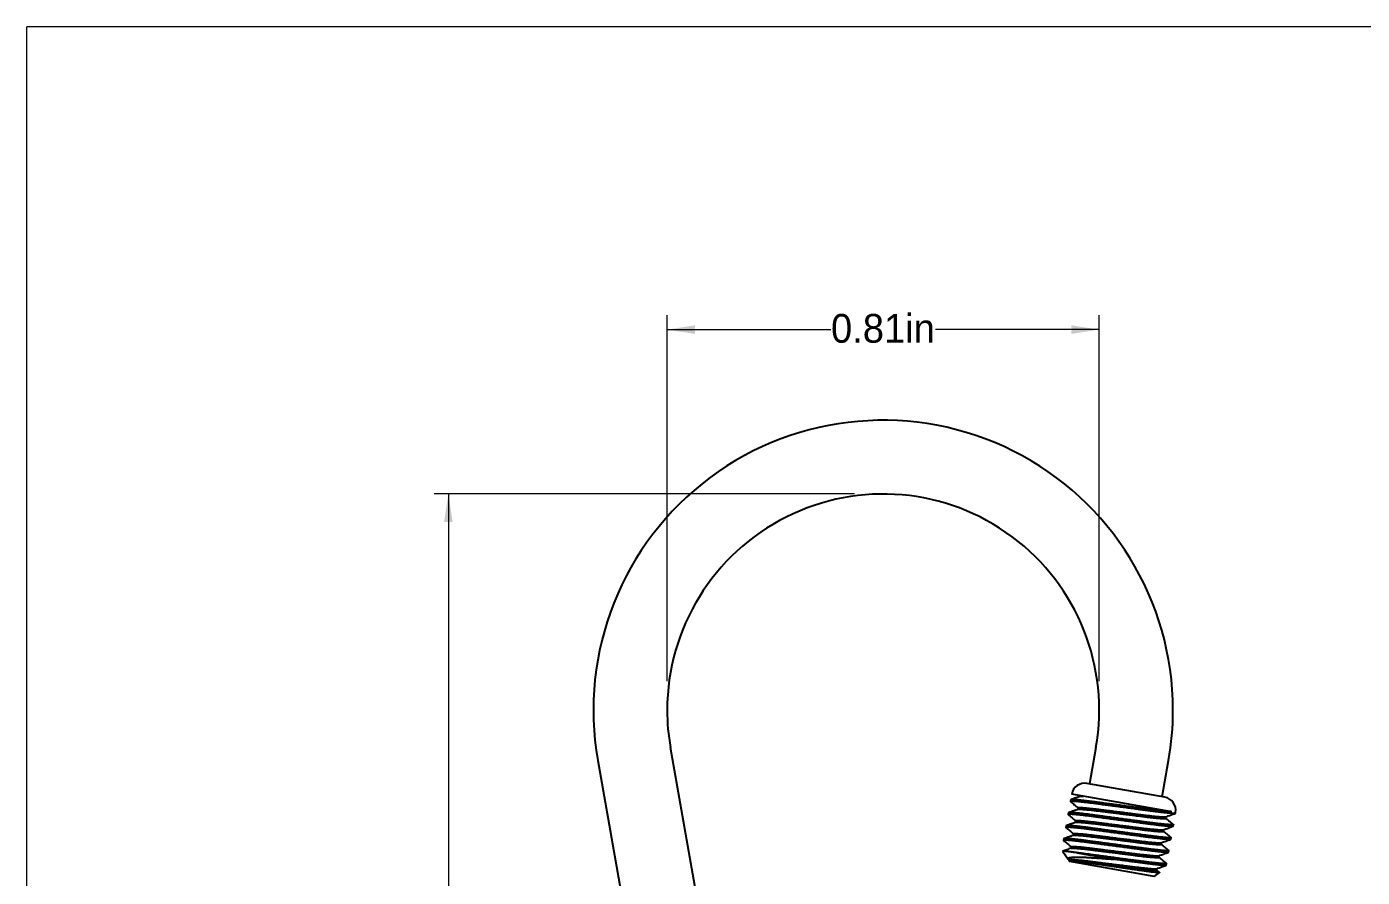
# Model space of a CAD drawing. Header units: inches. Extents: x 0.11 to 4.62, y 0.11 to 3.55.
# Drawn here: x 0.108 to 2.602, y 1.96 to 3.548 of the extents above; entities that cross this region are included whole.
import ezdxf

# ---------------------------------------------------------------- set-up
doc = ezdxf.new("R2010")
doc.units = ezdxf.units.IN
doc.header["$LTSCALE"] = 0.43009
doc.header["$MEASUREMENT"] = 0
doc.linetypes.add('SLD-Solid', pattern=[0])
doc.styles.add('SLDTEXTSTYLE0', font='ARIAL.TTF', dxfattribs={"width": 0.948})
doc.dimstyles.new('SLDDIMSTYLE0', dxfattribs={"dimtxt": 0.052186, "dimasz": 0.052186, "dimexe": 0, "dimexo": 0.0625, "dimgap": 0.013047, "dimtad": 0, "dimtih": 1, "dimtoh": 1, "dimrnd": 1e-09, "dimdsep": 46, "dimtxsty": 'SLDTEXTSTYLE0', "dimsah": 1, "dimcen": 0.09, "dimadec": 0, "dimazin": 2, "dimtfac": 1, "dimtofl": 0, "dimtmove": 0, "dimatfit": 3, "dimfxl": 1, "dimfrac": 2, "dimtolj": 1, "dimtzin": 12, "dimarcsym": 0})
doc.dimstyles.new('SLDDIMSTYLE1', dxfattribs={"dimtxt": 0.052186, "dimasz": 0.052186, "dimexe": 0, "dimexo": 0.0625, "dimgap": 0.013047, "dimtad": 0, "dimtih": 1, "dimtoh": 1, "dimrnd": 1e-09, "dimzin": 12, "dimdsep": 46, "dimtxsty": 'SLDTEXTSTYLE0', "dimsah": 1, "dimcen": 0.09, "dimadec": 0, "dimazin": 3, "dimtfac": 1, "dimtofl": 0, "dimtmove": 0, "dimatfit": 3, "dimfxl": 1, "dimfrac": 2, "dimtolj": 1, "dimtzin": 12, "dimarcsym": 0})

# ---------------------------------------------------------------- blocks, each defined once
blk = doc.blocks.new('_D_1')
at = {"color": 7, "linetype": 'SLD-Solid', "lineweight": 18}
for p, q in [((1.6535, 2.6755), (0.8683, 2.6755)), ((0.8951, 2.6755), (0.8951, 1.82)), ((0.8951, 0.8841), (0.8951, 1.7399)), ((1.6535, 0.8841), (0.8683, 0.8841))]:
    blk.add_line(p, q, dxfattribs=at)
for points in [[(0.8951, 2.6755), (0.8871, 2.6233), (0.9032, 2.6233)], [(0.8951, 0.8841), (0.9032, 0.9363), (0.8871, 0.9363)]]:
    blk.add_solid(points, dxfattribs=at)
at = {"color": 7, "linetype": 'SLD-Solid', "lineweight": 18, "insert": (0.7976, 1.8092), "char_height": 0.05376, "attachment_point": 1, "style": 'SLDTEXTSTYLE0'}
blk.add_mtext('1.79in', dxfattribs=at)
blk = doc.blocks.new('_D_3')
at = {"color": 7, "linetype": 'SLD-Solid', "lineweight": 18}
for p, q in [((1.3038, 2.3257), (1.3038, 3.0094)), ((2.1108, 2.3257), (2.1108, 3.0094)), ((1.3038, 2.9825), (1.6098, 2.9825)), ((2.1108, 2.9825), (1.805, 2.9825))]:
    blk.add_line(p, q, dxfattribs=at)
for points in [[(1.3038, 2.9825), (1.3559, 2.9745), (1.3559, 2.9906)], [(2.1108, 2.9825), (2.0587, 2.9906), (2.0587, 2.9745)]]:
    blk.add_solid(points, dxfattribs=at)
at = {"color": 7, "linetype": 'SLD-Solid', "lineweight": 18, "insert": (1.6098, 3.0118), "char_height": 0.05376, "attachment_point": 1, "style": 'SLDTEXTSTYLE0'}
blk.add_mtext('0.81in', dxfattribs=at)

msp = doc.modelspace()

# ---------------------------------------------------------------- linework, layer by layer
at = {"color": 7, "linetype": 'SLD-Solid', "lineweight": 18}
for p in [(0.1075, 0.1075), (4.6235, 3.5482)]:
    msp.add_line(p, (0.1075, 3.5482), dxfattribs=at)
at = {"color": 7, "linetype": 'SLD-Solid', "lineweight": 25}
for p, q in [((1.5134, 1.0468), (1.3099, 2.2019)), ((2.1047, 2.2019), (2.0928, 2.1341)), ((1.1742, 2.178), (1.3777, 1.0229)), ((2.2285, 2.1101), (2.2404, 2.178)), ((2.2333, 2.1093), (2.0879, 2.1349)), ((2.0575, 2.1043), (2.057, 2.1012)), ((2.2464, 2.082), (2.0594, 2.1149)), ((2.0752, 2.1122), (2.0749, 2.1107)), ((2.0533, 2.08), (2.0527, 2.077)), ((2.0711, 2.0894), (2.0706, 2.0865)), ((2.2351, 2.0699), (2.2356, 2.0727)), ((2.253, 2.0792), (2.2533, 2.0808)), ((2.049, 2.0558), (2.0485, 2.0528)), ((2.0669, 2.0651), (2.0664, 2.0623)), ((2.2309, 2.0456), (2.2314, 2.0485)), ((2.2487, 2.055), (2.2493, 2.058)), ((2.0447, 2.0316), (2.0442, 2.0285)), ((2.0626, 2.0409), (2.0621, 2.038)), ((2.2266, 2.0214), (2.2271, 2.0243)), ((2.2445, 2.0307), (2.245, 2.0338)), ((2.0426, 2.0081), (2.0528, 1.9935)), ((2.0583, 2.0167), (2.0578, 2.0138)), ((2.0688, 2.0055), (2.1379, 1.9933)), ((2.2223, 1.9972), (2.2228, 2)), ((2.2402, 2.0065), (2.2407, 2.0095)), ((2.0537, 1.9926), (2.054, 1.9923)), ((2.0541, 1.9924), (2.054, 1.9919)), ((2.054, 1.9918), (2.056, 1.989)), ((2.2135, 1.9612), (2.056, 1.989)), ((2.218, 1.9729), (2.2186, 1.9758)), ((2.2235, 1.9685), (2.2181, 1.9731)), ((2.2359, 1.9823), (2.2365, 1.9853)), ((2.2135, 1.9612), (2.2235, 1.9683))]:
    msp.add_line(p, q, dxfattribs=at)
for centre, radius, start, end in [((1.7073, 2.2719), 0.5413, 0, 189.9945), ((1.7073, 2.2719), 0.4035, 350.0055, 180), ((1.7073, 2.2719), 0.4035, 180, 189.9945), ((1.7073, 2.2719), 0.5413, 350.0055, 0), ((2.0837, 2.1107), 0.0246, 80.0055, 170.0055), ((2.229, 2.0851), 0.0246, 350.0055, 80.0055)]:
    msp.add_arc(centre, radius, start, end, dxfattribs=at)
for points, knots in [([(2.253, 2.0792), (2.253, 2.0792), (2.253, 2.0791), (2.2527, 2.0789), (2.252, 2.0788), (2.2511, 2.0788), (2.2498, 2.0788), (2.2482, 2.0788), (2.2462, 2.0789), (2.2439, 2.0791), (2.2413, 2.0793), (2.2384, 2.0796), (2.2353, 2.0799), (2.2319, 2.0802), (2.2282, 2.0806), (2.2243, 2.0811), (2.2202, 2.0816), (2.2158, 2.0821), (2.2113, 2.0827), (2.2068, 2.0833), (2.2021, 2.0839), (2.1973, 2.0846), (2.1923, 2.0852), (2.1871, 2.0859), (2.1817, 2.0867), (2.1761, 2.0874), (2.1705, 2.0882), (2.1647, 2.0889), (2.1589, 2.0897), (2.1532, 2.0905), (2.1475, 2.0912), (2.1418, 2.092), (2.1362, 2.0927), (2.1306, 2.0935), (2.1251, 2.0942), (2.1198, 2.0949), (2.1146, 2.0956), (2.1097, 2.0963), (2.105, 2.0969), (2.1004, 2.0975), (2.0959, 2.0981), (2.0916, 2.0986), (2.0874, 2.0991), (2.0834, 2.0996), (2.0796, 2.1), (2.076, 2.1004), (2.0727, 2.1008), (2.0697, 2.101), (2.0671, 2.1013), (2.0647, 2.1014), (2.0626, 2.1016), (2.0609, 2.1016), (2.0594, 2.1016), (2.0583, 2.1016), (2.0575, 2.1015), (2.0571, 2.1014), (2.057, 2.1012), (2.057, 2.1011), (2.0572, 2.101), (2.0572, 2.1009)], [0, 0, 0, 0, 0.008376, 0.025625, 0.043092, 0.060753, 0.078907, 0.097206, 0.115621, 0.134119, 0.152669, 0.170905, 0.189128, 0.207307, 0.225409, 0.243733, 0.261916, 0.27993, 0.297748, 0.315345, 0.332423, 0.349645, 0.367088, 0.384727, 0.402863, 0.421147, 0.43955, 0.458041, 0.476586, 0.494822, 0.513048, 0.531233, 0.549346, 0.567684, 0.585885, 0.60392, 0.621762, 0.639384, 0.656473, 0.673668, 0.691086, 0.708704, 0.726821, 0.74509, 0.763481, 0.781963, 0.800503, 0.818739, 0.836968, 0.855159, 0.873282, 0.891633, 0.909851, 0.927907, 0.945772, 0.963421, 0.980526, 0.997694, 1, 1, 1, 1]), ([(2.0572, 2.1009), (2.0596, 2.099), (2.0642, 2.0951), (2.0688, 2.0912), (2.0711, 2.0892)], [0, 0, 0, 0, 0.510402, 1, 1, 1, 1]), ([(2.2464, 2.082), (2.2455, 2.0821), (2.2439, 2.0822), (2.241, 2.0824), (2.2377, 2.0827), (2.2342, 2.0831), (2.2303, 2.0835), (2.2262, 2.084), (2.222, 2.0845), (2.2177, 2.085), (2.2133, 2.0856), (2.2087, 2.0861), (2.2041, 2.0868), (2.1993, 2.0874), (2.1943, 2.0881), (2.1892, 2.0887), (2.1839, 2.0895), (2.1784, 2.0902), (2.1728, 2.0909), (2.1671, 2.0917), (2.1613, 2.0925), (2.1555, 2.0933), (2.1497, 2.094), (2.1441, 2.0948), (2.1384, 2.0955), (2.1329, 2.0963), (2.1274, 2.097), (2.122, 2.0977), (2.1168, 2.0984), (2.1117, 2.0991), (2.1069, 2.0997), (2.1023, 2.1004), (2.0978, 2.1009), (2.0935, 2.1015), (2.0892, 2.102), (2.0852, 2.1025), (2.0813, 2.1029), (2.0776, 2.1033), (2.0742, 2.1037), (2.0711, 2.104), (2.0684, 2.1042), (2.0659, 2.1044), (2.0637, 2.1046), (2.0619, 2.1046), (2.0604, 2.1047), (2.0592, 2.1047), (2.0583, 2.1046), (2.0578, 2.1045), (2.0575, 2.1044), (2.0576, 2.1043), (2.0576, 2.1043)], [0, 0, 0, 0, 0.023204, 0.046468, 0.069742, 0.092981, 0.116134, 0.139157, 0.160361, 0.181379, 0.202178, 0.222728, 0.243003, 0.262952, 0.283165, 0.303615, 0.324273, 0.345489, 0.366854, 0.388332, 0.409886, 0.431478, 0.452684, 0.473854, 0.49495, 0.515938, 0.537161, 0.558202, 0.579028, 0.599608, 0.619914, 0.639831, 0.660015, 0.680439, 0.701075, 0.722271, 0.743621, 0.765088, 0.786635, 0.808225, 0.829433, 0.850608, 0.871715, 0.892717, 0.913959, 0.935022, 0.955874, 0.976484, 0.996823, 1, 1, 1, 1]), ([(2.0752, 2.1108), (2.0726, 2.1099), (2.0668, 2.1078), (2.061, 2.1057), (2.0578, 2.1045)], [0, 0, 0, 0, 0.437531, 1, 1, 1, 1]), ([(2.0752, 2.1108), (2.0753, 2.1109), (2.0756, 2.111), (2.0765, 2.111), (2.0778, 2.1111), (2.0794, 2.1111), (2.0809, 2.111), (2.0818, 2.111), (2.0821, 2.1109)], [0, 0, 0, 0, 0.163645, 0.35512, 0.548671, 0.740408, 0.93338, 1, 1, 1, 1]), ([(2.2487, 2.055), (2.2487, 2.0549), (2.2487, 2.0548), (2.2484, 2.0547), (2.2478, 2.0546), (2.2468, 2.0546), (2.2455, 2.0546), (2.2439, 2.0546), (2.2419, 2.0547), (2.2396, 2.0549), (2.237, 2.0551), (2.2342, 2.0553), (2.231, 2.0557), (2.2276, 2.056), (2.2239, 2.0564), (2.22, 2.0569), (2.2159, 2.0574), (2.2116, 2.0579), (2.2071, 2.0585), (2.2025, 2.0591), (2.1978, 2.0597), (2.193, 2.0603), (2.188, 2.061), (2.1828, 2.0617), (2.1774, 2.0624), (2.1719, 2.0632), (2.1662, 2.0639), (2.1604, 2.0647), (2.1547, 2.0655), (2.1489, 2.0662), (2.1432, 2.067), (2.1375, 2.0677), (2.1319, 2.0685), (2.1263, 2.0692), (2.1209, 2.07), (2.1155, 2.0707), (2.1104, 2.0714), (2.1054, 2.072), (2.1007, 2.0727), (2.0961, 2.0733), (2.0917, 2.0738), (2.0873, 2.0744), (2.0831, 2.0749), (2.0791, 2.0754), (2.0753, 2.0758), (2.0717, 2.0762), (2.0684, 2.0765), (2.0655, 2.0768), (2.0628, 2.077), (2.0604, 2.0772), (2.0583, 2.0773), (2.0566, 2.0774), (2.0551, 2.0774), (2.054, 2.0774), (2.0533, 2.0773), (2.0528, 2.0772), (2.0527, 2.077), (2.0527, 2.0768), (2.0529, 2.0767), (2.0529, 2.0767)], [0, 0, 0, 0, 0.008376, 0.025625, 0.043092, 0.060753, 0.078907, 0.097206, 0.115621, 0.134119, 0.152669, 0.170905, 0.189128, 0.207307, 0.225409, 0.243733, 0.261916, 0.27993, 0.297748, 0.315345, 0.332423, 0.349645, 0.367088, 0.384727, 0.402863, 0.421147, 0.43955, 0.458041, 0.476586, 0.494822, 0.513048, 0.531233, 0.549346, 0.567684, 0.585885, 0.60392, 0.621762, 0.639384, 0.656473, 0.673668, 0.691086, 0.708704, 0.726821, 0.74509, 0.763481, 0.781963, 0.800503, 0.818739, 0.836968, 0.855159, 0.873282, 0.891633, 0.909851, 0.927907, 0.945772, 0.963421, 0.980526, 0.997694, 1, 1, 1, 1]), ([(2.0529, 2.0767), (2.0553, 2.0747), (2.0599, 2.0708), (2.0646, 2.0669), (2.0668, 2.065)], [0, 0, 0, 0, 0.510402, 1, 1, 1, 1]), ([(2.2491, 2.0583), (2.2491, 2.0582), (2.2493, 2.0581), (2.2493, 2.0579), (2.2489, 2.0577), (2.2483, 2.0576), (2.2473, 2.0576), (2.246, 2.0576), (2.2442, 2.0576), (2.2421, 2.0578), (2.2396, 2.0579), (2.2367, 2.0582), (2.2335, 2.0585), (2.2299, 2.0589), (2.226, 2.0593), (2.2219, 2.0597), (2.2177, 2.0602), (2.2135, 2.0608), (2.209, 2.0613), (2.2045, 2.0619), (2.1998, 2.0625), (2.195, 2.0632), (2.1901, 2.0638), (2.185, 2.0645), (2.1796, 2.0652), (2.1742, 2.066), (2.1685, 2.0667), (2.1628, 2.0675), (2.157, 2.0682), (2.1512, 2.069), (2.1455, 2.0698), (2.1398, 2.0705), (2.1342, 2.0713), (2.1286, 2.072), (2.1231, 2.0728), (2.1177, 2.0735), (2.1125, 2.0742), (2.1075, 2.0749), (2.1027, 2.0755), (2.098, 2.0761), (2.0935, 2.0767), (2.0892, 2.0773), (2.085, 2.0778), (2.0809, 2.0783), (2.077, 2.0787), (2.0734, 2.0791), (2.07, 2.0794), (2.0669, 2.0797), (2.0641, 2.08), (2.0616, 2.0802), (2.0595, 2.0803), (2.0576, 2.0804), (2.0561, 2.0804), (2.0549, 2.0804), (2.054, 2.0804), (2.0535, 2.0802), (2.0532, 2.0801), (2.0533, 2.08), (2.0533, 2.08)], [0, 0, 0, 0, 0.011323, 0.02843, 0.045712, 0.063212, 0.080906, 0.100101, 0.119457, 0.138601, 0.158589, 0.178628, 0.198677, 0.218694, 0.238639, 0.25847, 0.276735, 0.29484, 0.312757, 0.330459, 0.347923, 0.365107, 0.382519, 0.400135, 0.41793, 0.436205, 0.454609, 0.47311, 0.491677, 0.510276, 0.528543, 0.546778, 0.56495, 0.583029, 0.601311, 0.619435, 0.637375, 0.655103, 0.672594, 0.689751, 0.707137, 0.72473, 0.742506, 0.760765, 0.779155, 0.797647, 0.816208, 0.834805, 0.853074, 0.871314, 0.889495, 0.907587, 0.925884, 0.944028, 0.96199, 0.979743, 0.997263, 1, 1, 1, 1]), ([(2.0709, 2.0866), (2.0684, 2.0857), (2.0626, 2.0835), (2.0568, 2.0814), (2.0535, 2.0802)], [0, 0, 0, 0, 0.437531, 1, 1, 1, 1]), ([(2.0709, 2.0866), (2.0711, 2.0866), (2.0714, 2.0867), (2.0723, 2.0868), (2.0735, 2.0868), (2.0751, 2.0868), (2.077, 2.0868), (2.0793, 2.0866), (2.0817, 2.0865), (2.0841, 2.0863), (2.0867, 2.086), (2.0898, 2.0858), (2.0935, 2.0854), (2.0974, 2.085), (2.1015, 2.0845), (2.1057, 2.084), (2.1101, 2.0835), (2.1146, 2.0829), (2.1193, 2.0823), (2.1242, 2.0817), (2.1292, 2.0811), (2.1344, 2.0804), (2.1396, 2.0798), (2.145, 2.0791), (2.1504, 2.0784), (2.1558, 2.0777), (2.1613, 2.077), (2.1667, 2.0764), (2.1721, 2.0757), (2.1772, 2.075), (2.1822, 2.0744), (2.187, 2.0738), (2.1916, 2.0732), (2.196, 2.0727), (2.2004, 2.0722), (2.2046, 2.0717), (2.2086, 2.0712), (2.2125, 2.0708), (2.2161, 2.0704), (2.2194, 2.0701), (2.2224, 2.0699), (2.2251, 2.0697), (2.2276, 2.0695), (2.2297, 2.0694), (2.2315, 2.0694), (2.2329, 2.0694), (2.234, 2.0694), (2.2347, 2.0696), (2.2351, 2.0697), (2.2351, 2.0698), (2.2351, 2.0699)], [0, 0, 0, 0, 0.018112, 0.039304, 0.060726, 0.081947, 0.103305, 0.124754, 0.146249, 0.162958, 0.17929, 0.201302, 0.223187, 0.244898, 0.266388, 0.287616, 0.308331, 0.328839, 0.349617, 0.370683, 0.391999, 0.413137, 0.434433, 0.455843, 0.477321, 0.499212, 0.521076, 0.542864, 0.564528, 0.586022, 0.606923, 0.627579, 0.647952, 0.668089, 0.688831, 0.709865, 0.731154, 0.752655, 0.774325, 0.795727, 0.817202, 0.838702, 0.86018, 0.88198, 0.903661, 0.925177, 0.946484, 0.967539, 0.987937, 1, 1, 1, 1]), ([(2.0712, 2.0894), (2.0712, 2.0894), (2.0712, 2.0895), (2.0715, 2.0897), (2.0723, 2.0898), (2.0734, 2.0899), (2.0749, 2.0899), (2.0769, 2.0898), (2.0792, 2.0897), (2.0819, 2.0895), (2.085, 2.0893), (2.0884, 2.089), (2.0921, 2.0886), (2.096, 2.0882), (2.1002, 2.0877), (2.1046, 2.0872), (2.1092, 2.0867), (2.1139, 2.0861), (2.1188, 2.0855), (2.124, 2.0848), (2.1293, 2.0841), (2.1348, 2.0835), (2.1405, 2.0827), (2.1462, 2.082), (2.152, 2.0813), (2.1578, 2.0806), (2.1636, 2.0798), (2.1693, 2.0791), (2.1749, 2.0784), (2.1803, 2.0778), (2.1856, 2.0771), (2.1906, 2.0765), (2.1954, 2.0759), (2.2, 2.0753), (2.2045, 2.0748), (2.2088, 2.0743), (2.2129, 2.0738), (2.2167, 2.0734), (2.2203, 2.0731), (2.2235, 2.0728), (2.2264, 2.0726), (2.2289, 2.0725), (2.231, 2.0724), (2.2327, 2.0724), (2.234, 2.0724), (2.2349, 2.0725), (2.2352, 2.0726), (2.2353, 2.0727)], [0, 0, 0, 0, 0.008693, 0.030645, 0.052925, 0.075487, 0.098282, 0.121256, 0.144354, 0.167518, 0.190691, 0.213813, 0.236828, 0.259678, 0.28231, 0.304674, 0.326722, 0.34845, 0.370368, 0.392619, 0.415156, 0.43793, 0.46089, 0.483978, 0.507139, 0.530313, 0.553443, 0.57647, 0.599339, 0.621994, 0.644385, 0.666466, 0.68821, 0.710095, 0.732315, 0.754827, 0.777581, 0.800525, 0.823603, 0.84676, 0.869935, 0.893072, 0.916111, 0.938997, 0.961675, 0.984094, 1, 1, 1, 1]), ([(2.2354, 2.0726), (2.2383, 2.0737), (2.2441, 2.0758), (2.2499, 2.0779), (2.2528, 2.079)], [0, 0, 0, 0, 0.499913, 1, 1, 1, 1]), ([(2.2444, 2.0307), (2.2444, 2.0307), (2.2444, 2.0306), (2.2441, 2.0305), (2.2435, 2.0304), (2.2425, 2.0303), (2.2412, 2.0303), (2.2396, 2.0304), (2.2377, 2.0305), (2.2354, 2.0306), (2.2328, 2.0308), (2.2299, 2.0311), (2.2268, 2.0314), (2.2233, 2.0318), (2.2197, 2.0322), (2.2158, 2.0326), (2.2116, 2.0331), (2.2073, 2.0337), (2.2028, 2.0342), (2.1982, 2.0348), (2.1935, 2.0355), (2.1887, 2.0361), (2.1837, 2.0368), (2.1785, 2.0375), (2.1731, 2.0382), (2.1676, 2.0389), (2.1619, 2.0397), (2.1562, 2.0405), (2.1504, 2.0412), (2.1447, 2.042), (2.1389, 2.0428), (2.1333, 2.0435), (2.1276, 2.0443), (2.1221, 2.045), (2.1166, 2.0457), (2.1113, 2.0465), (2.1061, 2.0471), (2.1012, 2.0478), (2.0964, 2.0484), (2.0918, 2.049), (2.0874, 2.0496), (2.0831, 2.0502), (2.0789, 2.0507), (2.0748, 2.0511), (2.071, 2.0516), (2.0675, 2.052), (2.0642, 2.0523), (2.0612, 2.0526), (2.0585, 2.0528), (2.0561, 2.053), (2.0541, 2.0531), (2.0523, 2.0532), (2.0509, 2.0532), (2.0498, 2.0532), (2.049, 2.0531), (2.0485, 2.0529), (2.0484, 2.0528), (2.0485, 2.0526), (2.0487, 2.0525), (2.0487, 2.0525)], [0, 0, 0, 0, 0.008376, 0.025625, 0.043092, 0.060753, 0.078907, 0.097206, 0.115621, 0.134119, 0.152669, 0.170905, 0.189128, 0.207307, 0.225409, 0.243733, 0.261916, 0.27993, 0.297748, 0.315345, 0.332423, 0.349645, 0.367088, 0.384727, 0.402863, 0.421147, 0.43955, 0.458041, 0.476586, 0.494822, 0.513048, 0.531233, 0.549346, 0.567684, 0.585885, 0.60392, 0.621762, 0.639384, 0.656473, 0.673668, 0.691086, 0.708704, 0.726821, 0.74509, 0.763481, 0.781963, 0.800503, 0.818739, 0.836968, 0.855159, 0.873282, 0.891633, 0.909851, 0.927907, 0.945772, 0.963421, 0.980526, 0.997694, 1, 1, 1, 1]), ([(2.0487, 2.0525), (2.051, 2.0505), (2.0557, 2.0466), (2.0603, 2.0427), (2.0626, 2.0408)], [0, 0, 0, 0, 0.510402, 1, 1, 1, 1]), ([(2.2448, 2.034), (2.2449, 2.034), (2.245, 2.0338), (2.245, 2.0337), (2.2447, 2.0335), (2.244, 2.0334), (2.2431, 2.0334), (2.2417, 2.0334), (2.24, 2.0334), (2.2378, 2.0335), (2.2353, 2.0337), (2.2324, 2.0339), (2.2292, 2.0343), (2.2256, 2.0346), (2.2217, 2.035), (2.2177, 2.0355), (2.2135, 2.036), (2.2092, 2.0365), (2.2048, 2.0371), (2.2002, 2.0377), (2.1955, 2.0383), (2.1907, 2.0389), (2.1858, 2.0396), (2.1807, 2.0403), (2.1754, 2.041), (2.1699, 2.0417), (2.1642, 2.0425), (2.1585, 2.0432), (2.1527, 2.044), (2.1469, 2.0448), (2.1412, 2.0456), (2.1355, 2.0463), (2.1299, 2.0471), (2.1243, 2.0478), (2.1188, 2.0485), (2.1134, 2.0493), (2.1082, 2.05), (2.1032, 2.0506), (2.0984, 2.0513), (2.0937, 2.0519), (2.0893, 2.0525), (2.0849, 2.053), (2.0807, 2.0535), (2.0766, 2.054), (2.0727, 2.0545), (2.0691, 2.0549), (2.0657, 2.0552), (2.0626, 2.0555), (2.0598, 2.0558), (2.0574, 2.056), (2.0552, 2.0561), (2.0534, 2.0562), (2.0518, 2.0562), (2.0506, 2.0562), (2.0497, 2.0561), (2.0492, 2.056), (2.049, 2.0559), (2.049, 2.0558), (2.049, 2.0558)], [0, 0, 0, 0, 0.011323, 0.02843, 0.045712, 0.063212, 0.080906, 0.100101, 0.119457, 0.138601, 0.158589, 0.178628, 0.198677, 0.218694, 0.238639, 0.25847, 0.276735, 0.29484, 0.312757, 0.330459, 0.347923, 0.365107, 0.382519, 0.400135, 0.41793, 0.436205, 0.454609, 0.47311, 0.491677, 0.510276, 0.528543, 0.546778, 0.56495, 0.583029, 0.601311, 0.619435, 0.637375, 0.655103, 0.672594, 0.689751, 0.707137, 0.72473, 0.742506, 0.760765, 0.779155, 0.797647, 0.816208, 0.834805, 0.853074, 0.871314, 0.889495, 0.907587, 0.925884, 0.944028, 0.96199, 0.979743, 0.997263, 1, 1, 1, 1]), ([(2.0666, 2.0624), (2.0641, 2.0614), (2.0583, 2.0593), (2.0525, 2.0572), (2.0492, 2.056)], [0, 0, 0, 0, 0.437531, 1, 1, 1, 1]), ([(2.0666, 2.0623), (2.0668, 2.0624), (2.0671, 2.0625), (2.068, 2.0626), (2.0692, 2.0626), (2.0708, 2.0626), (2.0728, 2.0625), (2.075, 2.0624), (2.0774, 2.0622), (2.0798, 2.062), (2.0824, 2.0618), (2.0855, 2.0615), (2.0892, 2.0611), (2.0931, 2.0607), (2.0972, 2.0603), (2.1015, 2.0598), (2.1058, 2.0592), (2.1104, 2.0587), (2.115, 2.0581), (2.1199, 2.0575), (2.125, 2.0568), (2.1301, 2.0562), (2.1354, 2.0555), (2.1407, 2.0549), (2.1461, 2.0542), (2.1516, 2.0535), (2.1571, 2.0528), (2.1625, 2.0521), (2.1678, 2.0515), (2.173, 2.0508), (2.178, 2.0502), (2.1827, 2.0496), (2.1873, 2.049), (2.1918, 2.0485), (2.1961, 2.0479), (2.2003, 2.0474), (2.2043, 2.047), (2.2082, 2.0466), (2.2118, 2.0462), (2.2151, 2.0459), (2.2181, 2.0456), (2.2209, 2.0454), (2.2233, 2.0453), (2.2254, 2.0452), (2.2272, 2.0451), (2.2286, 2.0451), (2.2297, 2.0452), (2.2304, 2.0453), (2.2308, 2.0455), (2.2308, 2.0456), (2.2308, 2.0456)], [0, 0, 0, 0, 0.0181119, 0.0393041, 0.060726, 0.0819471, 0.1033049, 0.1247543, 0.1462491, 0.1629577, 0.17929, 0.2013018, 0.2231869, 0.2448975, 0.2663882, 0.2876161, 0.3083308, 0.3288393, 0.3496171, 0.3706834, 0.3919993, 0.4131371, 0.434433, 0.4558429, 0.4773212, 0.4992119, 0.5210758, 0.5428638, 0.5645279, 0.5860217, 0.6069233, 0.6275787, 0.6479515, 0.6680891, 0.6888307, 0.709865, 0.7311537, 0.7526551, 0.7743251, 0.7957272, 0.8172016, 0.8387016, 0.8601804, 0.8819799, 0.903661, 0.9251771, 0.9464839, 0.9675394, 0.987937, 1, 1, 1, 1]), ([(2.0669, 2.0651), (2.0669, 2.0652), (2.067, 2.0654), (2.0676, 2.0655), (2.0686, 2.0656), (2.07, 2.0656), (2.0717, 2.0656), (2.0739, 2.0655), (2.0764, 2.0654), (2.0794, 2.0652), (2.0826, 2.0649), (2.0862, 2.0645), (2.09, 2.0641), (2.0941, 2.0637), (2.0985, 2.0632), (2.103, 2.0627), (2.1076, 2.0621), (2.1125, 2.0615), (2.1175, 2.0609), (2.1228, 2.0602), (2.1282, 2.0595), (2.1338, 2.0588), (2.1395, 2.0581), (2.1453, 2.0574), (2.1511, 2.0566), (2.1569, 2.0559), (2.1626, 2.0552), (2.1683, 2.0545), (2.1738, 2.0538), (2.1791, 2.0531), (2.1842, 2.0525), (2.1891, 2.0519), (2.1938, 2.0513), (2.1984, 2.0507), (2.2028, 2.0502), (2.2069, 2.0498), (2.2109, 2.0494), (2.2145, 2.049), (2.2179, 2.0487), (2.2209, 2.0485), (2.2236, 2.0483), (2.2259, 2.0482), (2.2278, 2.0482), (2.2293, 2.0482), (2.2303, 2.0482), (2.2309, 2.0483), (2.2311, 2.0484), (2.2311, 2.0484)], [0, 0, 0, 0, 0.021299, 0.043445, 0.065894, 0.088596, 0.1115, 0.134553, 0.157696, 0.180872, 0.204023, 0.22709, 0.250017, 0.272747, 0.295231, 0.317418, 0.339265, 0.361035, 0.38315, 0.405572, 0.428252, 0.451139, 0.474179, 0.497316, 0.520492, 0.543648, 0.566726, 0.589668, 0.61242, 0.634929, 0.657147, 0.679029, 0.700775, 0.722858, 0.745252, 0.767909, 0.790779, 0.813807, 0.836937, 0.860112, 0.883272, 0.90636, 0.929318, 0.95209, 0.974625, 0.996873, 1, 1, 1, 1]), ([(2.2448, 2.034), (2.2422, 2.0363), (2.2375, 2.0402), (2.2329, 2.0441), (2.2309, 2.0458)], [0, 0, 0, 0, 0.5712281, 1, 1, 1, 1]), ([(2.2311, 2.0484), (2.234, 2.0495), (2.2398, 2.0516), (2.2456, 2.0537), (2.2485, 2.0548)], [0, 0, 0, 0, 0.499913, 1, 1, 1, 1]), ([(2.2491, 2.0583), (2.2464, 2.0605), (2.2418, 2.0644), (2.2371, 2.0683), (2.2352, 2.07)], [0, 0, 0, 0, 0.571228, 1, 1, 1, 1]), ([(2.2402, 2.0065), (2.2402, 2.0065), (2.2402, 2.0064), (2.2398, 2.0063), (2.2392, 2.0061), (2.2383, 2.0061), (2.237, 2.0061), (2.2353, 2.0061), (2.2334, 2.0062), (2.2311, 2.0064), (2.2285, 2.0066), (2.2256, 2.0069), (2.2225, 2.0072), (2.2191, 2.0075), (2.2154, 2.0079), (2.2115, 2.0084), (2.2073, 2.0089), (2.203, 2.0094), (2.1985, 2.01), (2.194, 2.0106), (2.1893, 2.0112), (2.1845, 2.0119), (2.1795, 2.0125), (2.1743, 2.0132), (2.1689, 2.014), (2.1633, 2.0147), (2.1577, 2.0155), (2.1519, 2.0162), (2.1461, 2.017), (2.1404, 2.0178), (2.1347, 2.0185), (2.129, 2.0193), (2.1234, 2.02), (2.1178, 2.0208), (2.1123, 2.0215), (2.107, 2.0222), (2.1018, 2.0229), (2.0969, 2.0236), (2.0921, 2.0242), (2.0876, 2.0248), (2.0831, 2.0254), (2.0788, 2.0259), (2.0746, 2.0264), (2.0706, 2.0269), (2.0668, 2.0273), (2.0632, 2.0277), (2.0599, 2.0281), (2.0569, 2.0283), (2.0542, 2.0286), (2.0519, 2.0287), (2.0498, 2.0289), (2.048, 2.0289), (2.0466, 2.029), (2.0455, 2.0289), (2.0447, 2.0288), (2.0443, 2.0287), (2.0442, 2.0285), (2.0442, 2.0284), (2.0444, 2.0283), (2.0444, 2.0282)], [0, 0, 0, 0, 0.008376, 0.025625, 0.043092, 0.060753, 0.078907, 0.097206, 0.115621, 0.134119, 0.152669, 0.170905, 0.189128, 0.207307, 0.225409, 0.243733, 0.261916, 0.27993, 0.297748, 0.315345, 0.332423, 0.349645, 0.367088, 0.384727, 0.402863, 0.421147, 0.43955, 0.458041, 0.476586, 0.494822, 0.513048, 0.531233, 0.549346, 0.567684, 0.585885, 0.60392, 0.621762, 0.639384, 0.656473, 0.673668, 0.691086, 0.708704, 0.726821, 0.74509, 0.763481, 0.781963, 0.800503, 0.818739, 0.836968, 0.855159, 0.873282, 0.891633, 0.909851, 0.927907, 0.945772, 0.963421, 0.980526, 0.997694, 1, 1, 1, 1]), ([(2.0444, 2.0282), (2.0468, 2.0263), (2.0514, 2.0224), (2.056, 2.0185), (2.0583, 2.0165)], [0, 0, 0, 0, 0.510402, 1, 1, 1, 1]), ([(2.2405, 2.0098), (2.2406, 2.0097), (2.2408, 2.0096), (2.2407, 2.0094), (2.2404, 2.0093), (2.2398, 2.0092), (2.2388, 2.0091), (2.2374, 2.0091), (2.2357, 2.0092), (2.2336, 2.0093), (2.2311, 2.0095), (2.2282, 2.0097), (2.2249, 2.01), (2.2213, 2.0104), (2.2175, 2.0108), (2.2134, 2.0113), (2.2092, 2.0118), (2.2049, 2.0123), (2.2005, 2.0129), (2.1959, 2.0134), (2.1913, 2.0141), (2.1865, 2.0147), (2.1815, 2.0154), (2.1764, 2.016), (2.1711, 2.0168), (2.1656, 2.0175), (2.16, 2.0182), (2.1543, 2.019), (2.1485, 2.0198), (2.1427, 2.0206), (2.1369, 2.0213), (2.1312, 2.0221), (2.1256, 2.0228), (2.12, 2.0236), (2.1146, 2.0243), (2.1092, 2.025), (2.104, 2.0257), (2.0989, 2.0264), (2.0941, 2.027), (2.0895, 2.0277), (2.085, 2.0282), (2.0806, 2.0288), (2.0764, 2.0293), (2.0723, 2.0298), (2.0685, 2.0302), (2.0648, 2.0306), (2.0614, 2.031), (2.0583, 2.0313), (2.0556, 2.0315), (2.0531, 2.0317), (2.0509, 2.0319), (2.0491, 2.0319), (2.0476, 2.032), (2.0463, 2.032), (2.0455, 2.0319), (2.0449, 2.0318), (2.0447, 2.0317), (2.0447, 2.0316), (2.0447, 2.0316)], [0, 0, 0, 0, 0.011323, 0.02843, 0.045712, 0.063212, 0.080906, 0.100101, 0.119457, 0.138601, 0.158589, 0.178628, 0.198677, 0.218694, 0.238639, 0.25847, 0.276735, 0.29484, 0.312757, 0.330459, 0.347923, 0.365107, 0.382519, 0.400135, 0.41793, 0.436205, 0.454609, 0.47311, 0.491677, 0.510276, 0.528543, 0.546778, 0.56495, 0.583029, 0.601311, 0.619435, 0.637375, 0.655103, 0.672594, 0.689751, 0.707137, 0.72473, 0.742506, 0.760765, 0.779155, 0.797647, 0.816208, 0.834805, 0.853074, 0.871314, 0.889495, 0.907587, 0.925884, 0.944028, 0.96199, 0.979743, 0.997263, 1, 1, 1, 1]), ([(2.0624, 2.0381), (2.0598, 2.0372), (2.054, 2.0351), (2.0482, 2.033), (2.045, 2.0318)], [0, 0, 0, 0, 0.437531, 1, 1, 1, 1]), ([(2.0624, 2.0381), (2.0625, 2.0382), (2.0628, 2.0383), (2.0637, 2.0383), (2.065, 2.0384), (2.0666, 2.0384), (2.0685, 2.0383), (2.0707, 2.0382), (2.0731, 2.038), (2.0755, 2.0378), (2.0782, 2.0376), (2.0813, 2.0373), (2.0849, 2.0369), (2.0888, 2.0365), (2.0929, 2.036), (2.0972, 2.0355), (2.1016, 2.035), (2.1061, 2.0344), (2.1108, 2.0338), (2.1157, 2.0332), (2.1207, 2.0326), (2.1259, 2.0319), (2.1311, 2.0313), (2.1364, 2.0306), (2.1418, 2.0299), (2.1473, 2.0293), (2.1528, 2.0286), (2.1582, 2.0279), (2.1635, 2.0272), (2.1687, 2.0266), (2.1737, 2.026), (2.1785, 2.0254), (2.183, 2.0248), (2.1875, 2.0242), (2.1918, 2.0237), (2.196, 2.0232), (2.2001, 2.0227), (2.2039, 2.0223), (2.2075, 2.022), (2.2108, 2.0217), (2.2139, 2.0214), (2.2166, 2.0212), (2.219, 2.021), (2.2212, 2.0209), (2.2229, 2.0209), (2.2244, 2.0209), (2.2255, 2.021), (2.2262, 2.0211), (2.2265, 2.0212), (2.2265, 2.0213), (2.2265, 2.0214)], [0, 0, 0, 0, 0.018112, 0.039304, 0.060726, 0.081947, 0.103305, 0.124754, 0.146249, 0.162958, 0.17929, 0.201302, 0.223187, 0.244898, 0.266388, 0.287616, 0.308331, 0.328839, 0.349617, 0.370683, 0.391999, 0.413137, 0.434433, 0.455843, 0.477321, 0.499212, 0.521076, 0.542864, 0.564528, 0.586022, 0.606923, 0.627579, 0.647952, 0.668089, 0.688831, 0.709865, 0.731154, 0.752655, 0.774325, 0.795727, 0.817202, 0.838702, 0.86018, 0.88198, 0.903661, 0.925177, 0.946484, 0.967539, 0.987937, 1, 1, 1, 1]), ([(2.0626, 2.0409), (2.0626, 2.041), (2.0627, 2.0411), (2.0631, 2.0412), (2.0639, 2.0413), (2.0651, 2.0414), (2.0667, 2.0414), (2.0687, 2.0413), (2.0711, 2.0412), (2.0738, 2.041), (2.0769, 2.0408), (2.0804, 2.0405), (2.0841, 2.0401), (2.0881, 2.0397), (2.0923, 2.0392), (2.0968, 2.0387), (2.1014, 2.0381), (2.1061, 2.0375), (2.1111, 2.0369), (2.1162, 2.0363), (2.1216, 2.0356), (2.1271, 2.0349), (2.1328, 2.0342), (2.1386, 2.0335), (2.1444, 2.0327), (2.1502, 2.032), (2.156, 2.0313), (2.1616, 2.0306), (2.1672, 2.0299), (2.1726, 2.0292), (2.1778, 2.0285), (2.1828, 2.0279), (2.1876, 2.0273), (2.1922, 2.0267), (2.1967, 2.0262), (2.2009, 2.0257), (2.205, 2.0253), (2.2088, 2.0249), (2.2122, 2.0246), (2.2154, 2.0243), (2.2182, 2.0241), (2.2207, 2.024), (2.2227, 2.0239), (2.2244, 2.0239), (2.2257, 2.024), (2.2265, 2.0241), (2.2267, 2.0242), (2.2268, 2.0242)], [0, 0, 0, 0, 0.012008, 0.034013, 0.056339, 0.078939, 0.101765, 0.124761, 0.147873, 0.171042, 0.194211, 0.217321, 0.240314, 0.263134, 0.285729, 0.308047, 0.330044, 0.351759, 0.373731, 0.396028, 0.418605, 0.441411, 0.464393, 0.487496, 0.510663, 0.533834, 0.556952, 0.579959, 0.602798, 0.625416, 0.647764, 0.669793, 0.691514, 0.713452, 0.73572, 0.758272, 0.781058, 0.804026, 0.82712, 0.850283, 0.873456, 0.896582, 0.919602, 0.942459, 0.965101, 0.987477, 1, 1, 1, 1]), ([(2.2406, 2.0098), (2.2379, 2.012), (2.2333, 2.0159), (2.2286, 2.0198), (2.2266, 2.0215)], [0, 0, 0, 0, 0.5712281, 1, 1, 1, 1]), ([(2.2268, 2.0242), (2.2297, 2.0252), (2.2355, 2.0274), (2.2413, 2.0295), (2.2442, 2.0305)], [0, 0, 0, 0, 0.499913, 1, 1, 1, 1]), ([(2.0688, 2.0055), (2.0679, 2.0056), (2.0661, 2.0058), (2.0635, 2.0062), (2.0611, 2.0065), (2.0587, 2.0068), (2.0565, 2.0071), (2.0545, 2.0073), (2.0526, 2.0076), (2.0507, 2.0078), (2.0489, 2.008), (2.0471, 2.0081), (2.0455, 2.0083), (2.0442, 2.0083), (2.0434, 2.0083), (2.0429, 2.0083), (2.0426, 2.0082), (2.0425, 2.0082), (2.0426, 2.0081), (2.0426, 2.0081)], [0, 0, 0, 0, 0.053534, 0.107159, 0.161215, 0.215365, 0.2702, 0.325133, 0.380514, 0.435997, 0.503111, 0.570406, 0.651975, 0.733871, 0.802821, 0.871968, 0.925502, 0.979129, 1, 1, 1, 1]), ([(2.0581, 2.0139), (2.0556, 2.013), (2.0504, 2.0111), (2.0453, 2.0092), (2.0427, 2.0083)], [0, 0, 0, 0, 0.493345, 1, 1, 1, 1]), ([(2.0538, 1.9926), (2.0535, 1.9928), (2.0531, 1.9931), (2.0528, 1.9935), (2.0525, 1.994), (2.0525, 1.9945), (2.0527, 1.995), (2.0531, 1.9953), (2.0536, 1.9956), (2.0542, 1.9959), (2.055, 1.9962), (2.0559, 1.9964), (2.0569, 1.9966), (2.0581, 1.9968), (2.0596, 1.997), (2.0616, 1.9972), (2.064, 1.9973), (2.0662, 1.9974), (2.0683, 1.9974), (2.0705, 1.9974), (2.0728, 1.9974), (2.0757, 1.9974), (2.0791, 1.9973), (2.0827, 1.9971), (2.0861, 1.9969), (2.089, 1.9968), (2.0921, 1.9966), (2.0953, 1.9963), (2.0986, 1.9961), (2.1019, 1.9959), (2.1054, 1.9957), (2.1088, 1.9954), (2.1124, 1.9952), (2.1161, 1.9949), (2.1198, 1.9946), (2.1235, 1.9944), (2.1278, 1.994), (2.1326, 1.9937), (2.1361, 1.9934), (2.1379, 1.9933)], [0, 0, 0, 0, 0.026704, 0.04978, 0.072897, 0.108003, 0.143235, 0.166278, 0.189321, 0.212507, 0.235694, 0.259177, 0.28266, 0.306295, 0.32993, 0.366407, 0.403027, 0.427758, 0.452533, 0.477622, 0.502757, 0.527985, 0.564463, 0.601083, 0.625808, 0.650577, 0.675647, 0.700758, 0.725948, 0.750985, 0.776096, 0.801245, 0.826665, 0.852125, 0.877861, 0.903637, 0.929495, 0.964696, 1, 1, 1, 1]), ([(2.0581, 2.0139), (2.0583, 2.0139), (2.0586, 2.014), (2.0595, 2.0141), (2.0607, 2.0141), (2.0623, 2.0141), (2.0642, 2.0141), (2.0665, 2.0139), (2.0689, 2.0138), (2.0713, 2.0136), (2.0739, 2.0133), (2.077, 2.0131), (2.0807, 2.0127), (2.0846, 2.0123), (2.0887, 2.0118), (2.0929, 2.0113), (2.0973, 2.0108), (2.1018, 2.0102), (2.1065, 2.0096), (2.1114, 2.009), (2.1164, 2.0084), (2.1216, 2.0077), (2.1268, 2.0071), (2.1322, 2.0064), (2.1376, 2.0057), (2.143, 2.005), (2.1485, 2.0043), (2.1539, 2.0037), (2.1593, 2.003), (2.1644, 2.0023), (2.1694, 2.0017), (2.1742, 2.0011), (2.1788, 2.0005), (2.1832, 2), (2.1875, 1.9995), (2.1918, 1.999), (2.1958, 1.9985), (2.1996, 1.9981), (2.2032, 1.9977), (2.2066, 1.9974), (2.2096, 1.9972), (2.2123, 1.997), (2.2148, 1.9968), (2.2169, 1.9967), (2.2187, 1.9967), (2.2201, 1.9967), (2.2212, 1.9967), (2.2219, 1.9969), (2.2223, 1.997), (2.2223, 1.9971), (2.2223, 1.9972)], [0, 0, 0, 0, 0.018112, 0.039304, 0.060726, 0.081947, 0.103305, 0.124754, 0.146249, 0.162958, 0.17929, 0.201302, 0.223187, 0.244898, 0.266388, 0.287616, 0.308331, 0.328839, 0.349617, 0.370683, 0.391999, 0.413137, 0.434433, 0.455843, 0.477321, 0.499212, 0.521076, 0.542864, 0.564528, 0.586022, 0.606923, 0.627579, 0.647952, 0.668089, 0.688831, 0.709865, 0.731154, 0.752655, 0.774325, 0.795727, 0.817202, 0.838702, 0.86018, 0.88198, 0.903661, 0.925177, 0.946484, 0.967539, 0.987937, 1, 1, 1, 1]), ([(2.0584, 2.0167), (2.0583, 2.0167), (2.0583, 2.0168), (2.0586, 2.0169), (2.0592, 2.0171), (2.0602, 2.0172), (2.0617, 2.0172), (2.0635, 2.0171), (2.0657, 2.017), (2.0683, 2.0169), (2.0713, 2.0167), (2.0746, 2.0164), (2.0782, 2.016), (2.0821, 2.0156), (2.0862, 2.0152), (2.0906, 2.0147), (2.0951, 2.0141), (2.0998, 2.0135), (2.1047, 2.0129), (2.1097, 2.0123), (2.115, 2.0116), (2.1205, 2.0109), (2.1261, 2.0102), (2.1318, 2.0095), (2.1376, 2.0088), (2.1435, 2.0081), (2.1492, 2.0073), (2.155, 2.0066), (2.1606, 2.0059), (2.1661, 2.0052), (2.1714, 2.0046), (2.1764, 2.0039), (2.1813, 2.0033), (2.186, 2.0027), (2.1905, 2.0022), (2.1949, 2.0017), (2.199, 2.0013), (2.2029, 2.0008), (2.2065, 2.0005), (2.2098, 2.0002), (2.2128, 2), (2.2154, 1.9998), (2.2176, 1.9997), (2.2195, 1.9997), (2.2209, 1.9997), (2.222, 1.9998), (2.2224, 1.9999), (2.2226, 1.9999)], [0, 0, 0, 0, 0.00278, 0.024636, 0.046831, 0.069321, 0.092057, 0.114987, 0.138057, 0.161209, 0.184385, 0.207527, 0.230576, 0.253476, 0.276173, 0.298614, 0.320752, 0.342544, 0.364365, 0.38653, 0.408993, 0.431708, 0.454622, 0.477681, 0.500827, 0.524004, 0.547151, 0.570212, 0.593128, 0.615847, 0.638315, 0.660484, 0.682311, 0.704098, 0.726231, 0.748668, 0.771361, 0.794258, 0.817305, 0.840446, 0.863622, 0.886775, 0.909846, 0.932779, 0.955519, 0.978013, 1, 1, 1, 1]), ([(2.2363, 1.9856), (2.2363, 1.9855), (2.2365, 1.9854), (2.2364, 1.9852), (2.2361, 1.985), (2.2355, 1.9849), (2.2345, 1.9849), (2.2332, 1.9849), (2.2314, 1.9849), (2.2293, 1.9851), (2.2268, 1.9852), (2.2239, 1.9855), (2.2207, 1.9858), (2.2171, 1.9862), (2.2132, 1.9866), (2.2091, 1.987), (2.2049, 1.9875), (2.2007, 1.9881), (2.1962, 1.9886), (2.1917, 1.9892), (2.187, 1.9898), (2.1822, 1.9905), (2.1773, 1.9911), (2.1721, 1.9918), (2.1668, 1.9925), (2.1613, 1.9933), (2.1557, 1.994), (2.15, 1.9948), (2.1442, 1.9955), (2.1384, 1.9963), (2.1327, 1.9971), (2.127, 1.9978), (2.1213, 1.9986), (2.1158, 1.9993), (2.1103, 2.0001), (2.1049, 2.0008), (2.0997, 2.0015), (2.0947, 2.0022), (2.0898, 2.0028), (2.0852, 2.0034), (2.0807, 2.004), (2.0764, 2.0046), (2.0724, 2.005), (2.0699, 2.0053), (2.0688, 2.0055)], [0, 0, 0, 0, 0.014941, 0.037514, 0.060318, 0.083409, 0.106757, 0.132086, 0.157627, 0.182887, 0.209261, 0.235704, 0.262159, 0.288572, 0.314889, 0.341057, 0.365158, 0.389048, 0.412689, 0.436047, 0.459092, 0.481767, 0.504742, 0.527986, 0.551467, 0.575582, 0.599866, 0.624279, 0.648778, 0.67332, 0.697424, 0.721486, 0.745464, 0.76932, 0.793443, 0.817359, 0.84103, 0.864422, 0.887503, 0.910141, 0.933083, 0.956298, 0.979753, 1, 1, 1, 1]), ([(2.2363, 1.9856), (2.2336, 1.9878), (2.229, 1.9917), (2.2243, 1.9956), (2.2223, 1.9973)], [0, 0, 0, 0, 0.571228, 1, 1, 1, 1]), ([(2.2226, 1.9999), (2.2255, 2.001), (2.2312, 2.0031), (2.237, 2.0052), (2.2399, 2.0063)], [0, 0, 0, 0, 0.499913, 1, 1, 1, 1]), ([(2.0694, 1.9891), (2.0688, 1.9892), (2.0676, 1.9894), (2.066, 1.9897), (2.0645, 1.99), (2.063, 1.9903), (2.0617, 1.9905), (2.0604, 1.9907), (2.0593, 1.9909), (2.0582, 1.9911), (2.0573, 1.9913), (2.0564, 1.9914), (2.0557, 1.9915), (2.0552, 1.9916), (2.0547, 1.9917), (2.0543, 1.9918), (2.0541, 1.9918), (2.054, 1.9919), (2.054, 1.9919), (2.054, 1.9919)], [0, 0, 0, 0, 0.059548, 0.119179, 0.178727, 0.238358, 0.298241, 0.358209, 0.419138, 0.480156, 0.541444, 0.602823, 0.662371, 0.722002, 0.781885, 0.841853, 0.902782, 0.9638, 1, 1, 1, 1]), ([(2.0541, 1.9924), (2.0541, 1.9925), (2.0541, 1.9926), (2.0546, 1.9928), (2.0555, 1.9929), (2.0567, 1.9929), (2.0584, 1.9929), (2.0605, 1.9929), (2.0629, 1.9927), (2.0657, 1.9925), (2.0689, 1.9923), (2.0724, 1.9919), (2.0762, 1.9916), (2.0802, 1.9911), (2.0845, 1.9907), (2.0889, 1.9901), (2.0935, 1.9896), (2.0983, 1.989), (2.1033, 1.9883), (2.1085, 1.9877), (2.1139, 1.987), (2.1195, 1.9863), (2.1251, 1.9856), (2.1309, 1.9849), (2.1367, 1.9841), (2.1425, 1.9834), (2.1483, 1.9827), (2.154, 1.982), (2.1595, 1.9813), (2.1649, 1.9806), (2.17, 1.98), (2.175, 1.9793), (2.1798, 1.9788), (2.1843, 1.9782), (2.1888, 1.9777), (2.193, 1.9772), (2.197, 1.9768), (2.2008, 1.9764), (2.2042, 1.9761), (2.2073, 1.9758), (2.2101, 1.9756), (2.2125, 1.9755), (2.2145, 1.9755), (2.2161, 1.9755), (2.2173, 1.9755), (2.218, 1.9756), (2.2182, 1.9757), (2.2182, 1.9757)], [0, 0, 0, 0, 0.015329, 0.037386, 0.059756, 0.082394, 0.105249, 0.128267, 0.151391, 0.174564, 0.197728, 0.220824, 0.243794, 0.266583, 0.289139, 0.311412, 0.333355, 0.355075, 0.377099, 0.399442, 0.422056, 0.444893, 0.467897, 0.491014, 0.514185, 0.537352, 0.560456, 0.583441, 0.60625, 0.628831, 0.651132, 0.67311, 0.694825, 0.716816, 0.73913, 0.76172, 0.784538, 0.807528, 0.830637, 0.853805, 0.876975, 0.900088, 0.923087, 0.945915, 0.96852, 0.99085, 1, 1, 1, 1]), ([(2.2235, 1.9685), (2.2235, 1.9685), (2.2236, 1.9684), (2.2236, 1.9683), (2.2235, 1.9683), (2.2233, 1.9682), (2.2228, 1.9682), (2.222, 1.9682), (2.2212, 1.9682), (2.2202, 1.9683), (2.2191, 1.9684), (2.2179, 1.9685), (2.2165, 1.9686), (2.2149, 1.9688), (2.2132, 1.969), (2.2114, 1.9692), (2.2095, 1.9694), (2.2074, 1.9696), (2.2053, 1.9699), (2.203, 1.9702), (2.2005, 1.9705), (2.198, 1.9709), (2.1953, 1.9712), (2.1926, 1.9716), (2.1897, 1.972), (2.1868, 1.9724), (2.1838, 1.9728), (2.1807, 1.9733), (2.1775, 1.9737), (2.1742, 1.9742), (2.1709, 1.9747), (2.1675, 1.9752), (2.1641, 1.9757), (2.1607, 1.9762), (2.1572, 1.9767), (2.1537, 1.9772), (2.1501, 1.9777), (2.1465, 1.9783), (2.1429, 1.9788), (2.1393, 1.9793), (2.1358, 1.9798), (2.1325, 1.9803), (2.1291, 1.9808), (2.1257, 1.9813), (2.1223, 1.9818), (2.119, 1.9822), (2.1156, 1.9827), (2.1124, 1.9832), (2.1091, 1.9837), (2.106, 1.9841), (2.1029, 1.9846), (2.0998, 1.985), (2.0968, 1.9854), (2.0939, 1.9859), (2.091, 1.9863), (2.0882, 1.9867), (2.0855, 1.987), (2.0829, 1.9874), (2.0804, 1.9877), (2.078, 1.988), (2.0757, 1.9883), (2.0735, 1.9886), (2.0714, 1.9889), (2.07, 1.9891), (2.0694, 1.9891)], [0, 0, 0, 0, 0.0059957, 0.0209139, 0.0359147, 0.0509153, 0.072589, 0.0943286, 0.1109623, 0.1276257, 0.1444573, 0.1612889, 0.1782448, 0.1952007, 0.2123317, 0.2294951, 0.2458715, 0.2622763, 0.2788413, 0.2954064, 0.31209, 0.3287735, 0.3456237, 0.3625049, 0.3788823, 0.3952881, 0.4118553, 0.4284224, 0.4451094, 0.461796, 0.4786558, 0.4955484, 0.5117318, 0.5279443, 0.5443213, 0.5606984, 0.577197, 0.5936957, 0.6103658, 0.6270676, 0.6423926, 0.6577422, 0.6732311, 0.6887201, 0.7043117, 0.7199034, 0.7356395, 0.7514023, 0.7667277, 0.7820778, 0.7975677, 0.8130576, 0.8286503, 0.8442429, 0.8599826, 0.8757508, 0.8910517, 0.9063788, 0.9218536, 0.9373285, 0.9529125, 0.9684964, 0.984234, 1, 1, 1, 1]), ([(2.0694, 1.9891), (2.0705, 1.989), (2.0727, 1.9888), (2.0764, 1.9884), (2.0803, 1.988), (2.0844, 1.9876), (2.0887, 1.9871), (2.093, 1.9865), (2.0975, 1.986), (2.1022, 1.9854), (2.1071, 1.9848), (2.1122, 1.9841), (2.1173, 1.9835), (2.1226, 1.9828), (2.1279, 1.9822), (2.1333, 1.9815), (2.1388, 1.9808), (2.1442, 1.9801), (2.1497, 1.9794), (2.155, 1.9788), (2.1602, 1.9781), (2.1651, 1.9775), (2.1699, 1.9769), (2.1745, 1.9763), (2.1789, 1.9758), (2.1833, 1.9752), (2.1875, 1.9747), (2.1915, 1.9743), (2.1954, 1.9739), (2.199, 1.9735), (2.2023, 1.9732), (2.2053, 1.9729), (2.2081, 1.9727), (2.2105, 1.9726), (2.2126, 1.9725), (2.2144, 1.9724), (2.2158, 1.9724), (2.2169, 1.9725), (2.2176, 1.9726), (2.218, 1.9728), (2.218, 1.9729), (2.218, 1.9729)], [0, 0, 0, 0, 0.02682, 0.053487, 0.07994, 0.106125, 0.131991, 0.157231, 0.182219, 0.207536, 0.233205, 0.259177, 0.284933, 0.310881, 0.336968, 0.363138, 0.389811, 0.416451, 0.442999, 0.469396, 0.495585, 0.521053, 0.546221, 0.571044, 0.595581, 0.620853, 0.646483, 0.672422, 0.698621, 0.725025, 0.751102, 0.777268, 0.803465, 0.829636, 0.856198, 0.882615, 0.908832, 0.934793, 0.960448, 0.985302, 1, 1, 1, 1]), ([(2.2359, 1.9823), (2.2359, 1.9822), (2.2359, 1.9821), (2.2356, 1.982), (2.235, 1.9819), (2.234, 1.9819), (2.2327, 1.9819), (2.2311, 1.9819), (2.2291, 1.982), (2.2268, 1.9822), (2.2242, 1.9824), (2.2214, 1.9826), (2.2182, 1.983), (2.2148, 1.9833), (2.2111, 1.9837), (2.2072, 1.9842), (2.2031, 1.9847), (2.1987, 1.9852), (2.1943, 1.9858), (2.1897, 1.9864), (2.185, 1.987), (2.1802, 1.9876), (2.1752, 1.9883), (2.17, 1.989), (2.1646, 1.9897), (2.159, 1.9905), (2.1534, 1.9912), (2.1476, 1.992), (2.1425, 1.9927), (2.1392, 1.9931), (2.1379, 1.9933)], [0, 0, 0, 0, 0.017127, 0.052397, 0.088113, 0.124224, 0.161344, 0.198762, 0.236415, 0.274239, 0.312168, 0.349458, 0.386719, 0.423889, 0.460904, 0.498371, 0.535551, 0.572386, 0.608819, 0.644799, 0.67972, 0.714935, 0.750601, 0.786669, 0.823752, 0.861138, 0.898768, 0.936576, 0.974496, 1, 1, 1, 1]), ([(2.2183, 1.9757), (2.2212, 1.9768), (2.227, 1.9789), (2.2328, 1.981), (2.2357, 1.9821)], [0, 0, 0, 0, 0.499913, 1, 1, 1, 1])]:
    msp.add_open_spline(points, degree=3, knots=knots, dxfattribs=at)

# ---------------------------------------------------------------- dimensions: what is measured, and where the dimension line sits
at = {"color": 7, "linetype": 'SLD-Solid', "lineweight": 18}
dim = msp.add_linear_dim(base=(2.1108, 2.9825), p1=(1.3038, 2.2719), p2=(2.1108, 2.2719), dimstyle='SLDDIMSTYLE0', dxfattribs=at)
dim.commit()
dim.dimension.update_dxf_attribs({"geometry": '_D_3', "text_midpoint": (1.7074, 2.9825), "dimtype": 160})
dim = msp.add_linear_dim(base=(0.8951, 0.8841), p1=(1.7073, 2.6755), p2=(1.7073, 0.8841), angle=90, dimstyle='SLDDIMSTYLE1', dxfattribs=at)
dim.commit()
dim.dimension.update_dxf_attribs({"geometry": '_D_1', "text_midpoint": (0.8951, 1.78), "dimtype": 160})

doc.saveas('drawing.dxf')
